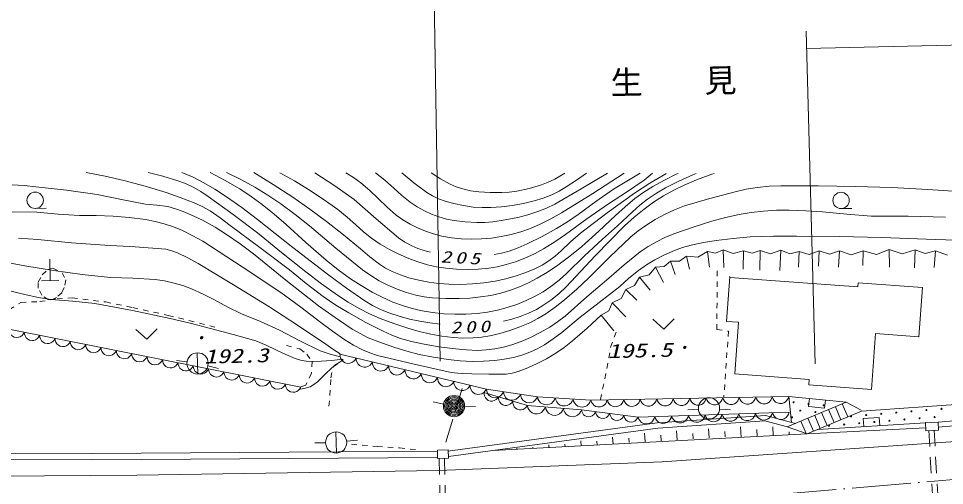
# Model space of a CAD drawing. Units: millimetres, scale not verified. Extents: x 40000 to 680000, y 20000 to 380000.
# Drawn here: x 154890 to 241458, y 266240 to 309932 of the extents above; entities that cross this region are included whole.
import ezdxf
from ezdxf.enums import TextEntityAlignment as Align

# ---------------------------------------------------------------- set-up
doc = ezdxf.new("R2010")
doc.units = ezdxf.units.MM
doc.header["$LTSCALE"] = 1000
for name, pattern in [('USER1', [3, 2.25, -0.75]), ('USER2', [2.5, 1.5, -1]), ('USER3', [1, 0.5, -0.5]), ('USER4', [7.000001, 5.508197, -0.688525, 0.114754, -0.688525])]:
    doc.linetypes.add(name, pattern=pattern)
for name, color, linetype, lineweight in [('S-BGD', 1, 'Continuous', 13), ('S-BGD-HTXT', 6, 'Continuous', 13), ('S-BMK', 3, 'USER4', 13)]:
    doc.layers.add(name, color=color, linetype=linetype, lineweight=lineweight)
doc.styles.add('ＭＳ ゴシック', font='')
doc.styles.get('ＭＳ ゴシック').set_extended_font_data('MS Gothic')

# ---------------------------------------------------------------- blocks, each defined once
blk = doc.blocks.new('BUHIN12')
at = {"layer": 'S-BGD'}
blk.add_lwpolyline([(373, 688), (187, 722), (8, 712), (-216, 660), (-381, 553), (-520, 420), (-636, 206), (-672, 17), (-671, -179), (-592, -395), (-501, -547), (-373, -688)], dxfattribs=at)
blk = doc.blocks.new('BUHIN13')
at = {"layer": 'S-BGD'}
blk.add_lwpolyline([(318, 739), (124, 757), (-58, 730), (-283, 656), (-441, 531), (-571, 382), (-670, 153), (-689, -45), (-671, -246), (-570, -460), (-463, -607), (-318, -739)], dxfattribs=at)
blk = doc.blocks.new('BUHIN14')
at = {"layer": 'S-BGD'}
blk.add_lwpolyline([(267, 789), (66, 791), (-120, 749), (-346, 654), (-499, 512), (-621, 347), (-704, 102), (-708, -103), (-672, -309), (-551, -521), (-428, -664), (-267, -789)], dxfattribs=at)
blk = doc.blocks.new('BUHIN15')
at = {"layer": 'S-BGD'}
blk.add_lwpolyline([(185, 749), (-1, 735), (-169, 681), (-370, 576), (-500, 434), (-600, 272), (-658, 40), (-645, -150), (-596, -337), (-467, -524), (-343, -646), (-185, -749)], dxfattribs=at)
blk = doc.blocks.new('BUHIN16')
at = {"layer": 'S-BGD'}
blk.add_lwpolyline([(372, 600), (206, 641), (45, 641), (-160, 606), (-314, 519), (-446, 406), (-562, 220), (-604, 51), (-614, -126), (-555, -325), (-480, -466), (-372, -600)], dxfattribs=at)
blk = doc.blocks.new('BUHIN17')
at = {"layer": 'S-BGD'}
blk.add_lwpolyline([(282, 798), (78, 803), (-112, 762), (-342, 669), (-500, 527), (-626, 361), (-714, 113), (-720, -95), (-687, -305), (-566, -522), (-443, -669), (-282, -798)], dxfattribs=at)
blk = doc.blocks.new('BUHIN18')
at = {"layer": 'S-BGD'}
blk.add_lwpolyline([(254, 616), (93, 628), (-58, 604), (-243, 540), (-373, 434), (-478, 309), (-557, 118), (-570, -46), (-552, -212), (-466, -388), (-375, -509), (-254, -616)], dxfattribs=at)
blk = doc.blocks.new('BUHIN19')
at = {"layer": 'S-BGD'}
blk.add_lwpolyline([(178, 765), (-11, 748), (-182, 691), (-385, 581), (-516, 434), (-615, 268), (-670, 31), (-654, -162), (-602, -352), (-468, -540), (-339, -663), (-178, -765)], dxfattribs=at)
blk = doc.blocks.new('BUHIN29')
at = {"layer": 'S-BGD'}
blk.add_lwpolyline([(323, 657), (148, 682), (-19, 666), (-226, 609), (-376, 503), (-501, 373), (-602, 170), (-628, -9), (-621, -192), (-539, -391), (-448, -530), (-323, -657)], dxfattribs=at)
blk = doc.blocks.new('BUHIN73')
at = {"layer": 'S-BGD'}
blk.add_lwpolyline([(698, 859), (-457, 111), (225, -1084)], dxfattribs=at)
blk = doc.blocks.new('BUHIN75')
at = {"layer": 'S-BGD'}
blk.add_line((967, -235), (-967, 235), dxfattribs=at)
blk.add_circle((0, 0), 995, dxfattribs=at)
blk = doc.blocks.new('BUHIN76')
at = {"layer": 'S-BGD'}
for radius in [995, 880, 765, 645, 530, 390, 270, 155, 30]:
    blk.add_circle((0, 0), radius, dxfattribs=at)
blk = doc.blocks.new('BUHIN77')
at = {"layer": 'S-BGD'}
blk.add_line((-743, 181), (-979, -786), dxfattribs=at)
blk.add_circle((0, 0), 765, dxfattribs=at)

msp = doc.modelspace()

# ---------------------------------------------------------------- linework, layer by layer
at = {"layer": 'S-BGD'}
for p, q in [((220052, 287969), (220759, 288301)), ((220759, 288301), (221704, 287933)), ((220759, 288301), (220817, 286632)), ((235090, 287845), (236290, 288322)), ((236290, 288322), (237496, 287905)), ((236290, 288322), (236320, 286664)), ((237496, 287905), (238712, 288294)), ((238712, 288294), (238659, 286606)), ((238712, 288294), (239643, 287931)), ((157807, 287414), (157852, 285415)), ((216678, 287219), (217349, 287694)), ((217349, 287694), (218391, 287588)), ((217349, 287694), (217620, 286476)), ((218391, 287588), (219288, 288128)), ((219288, 288128), (220052, 287969)), ((219288, 288128), (219481, 286657)), ((221704, 287933), (222681, 288206)), ((222681, 288206), (222630, 286479)), ((222681, 288206), (223466, 287964)), ((223466, 287964), (224239, 288241)), ((224239, 288241), (224191, 286376)), ((224239, 288241), (225202, 287929)), ((225202, 287929), (226159, 288258)), ((226159, 288258), (226056, 286363)), ((226159, 288258), (226988, 287910)), ((226988, 287910), (227860, 288129)), ((227860, 288129), (227804, 286664)), ((227860, 288129), (228817, 287850)), ((228817, 287850), (229751, 288201)), ((229751, 288201), (229666, 286762)), ((229751, 288201), (230695, 287879)), ((230695, 287879), (231643, 288188)), ((231643, 288188), (231561, 286666)), ((231643, 288188), (232743, 287819)), ((232743, 287819), (233844, 288183)), ((233844, 288183), (233839, 286830)), ((233844, 288183), (235090, 287845)), ((239643, 287931), (240606, 288199)), ((240606, 288199), (240496, 286620)), ((240606, 288199), (241752, 287784)), ((213850, 285939), (214451, 286654)), ((214451, 286654), (215252, 286714)), ((214451, 286654), (215200, 285224)), ((215252, 286714), (215857, 287242)), ((215857, 287242), (216678, 287219)), ((215857, 287242), (216268, 285972)), ((212491, 284943), (212941, 285728)), ((212941, 285728), (213850, 285939)), ((212941, 285728), (213936, 284527)), ((221079, 281596), (221391, 285769)), ((221391, 285769), (221322, 285774)), ((221389, 285710), (233351, 284816)), ((157048, 285396), (158657, 285433)), ((211659, 284586), (212491, 284943)), ((233351, 284816), (233380, 285206)), ((233380, 285206), (239413, 284755)), ((211229, 283746), (211659, 284586)), ((211659, 284586), (212705, 283580)), ((239413, 284755), (239068, 280149)), ((210073, 282583), (210380, 283332)), ((210380, 283332), (211229, 283746)), ((210380, 283332), (211655, 282025)), ((209377, 282168), (210073, 282583)), ((209377, 282168), (210544, 280720)), ((222212, 281511), (221079, 281596)), ((221852, 276688), (222212, 281511)), ((153991, 280851), (181269, 275448)), ((235020, 280451), (234628, 275210)), ((239068, 280149), (235020, 280451)), ((170638, 277804), (169649, 277949)), ((184933, 278517), (198629, 275243)), ((172601, 277429), (173574, 277199)), ((228808, 276168), (221852, 276688)), ((228770, 275648), (228808, 276168)), ((234628, 275210), (228770, 275648)), ((198405, 274945), (202460, 273719)), ((198629, 275243), (203405, 274546)), ((203405, 274546), (208392, 274221)), ((208392, 274221), (226900, 274572)), ((226900, 274572), (232253, 274029)), ((227157, 272138), (226900, 274572)), ((233708, 273207), (260714, 275084)), ((269263, 274528), (240860, 272173)), ((194624, 273862), (193643, 274057)), ((196605, 273648), (197604, 273629)), ((202460, 273719), (207522, 273323)), ((232253, 274029), (226755, 271719)), ((231776, 272396), (231264, 273614)), ((232420, 272666), (231908, 273884)), ((232253, 274029), (233679, 273278)), ((270050, 274133), (240880, 271701)), ((207522, 273323), (212811, 272638)), ((212811, 272638), (226933, 273108)), ((214603, 272097), (224711, 272799)), ((218447, 273394), (217449, 273331)), ((220442, 273389), (221440, 273321)), ((224711, 272799), (227537, 272048)), ((228609, 271065), (233708, 273207)), ((229843, 271584), (229332, 272802)), ((230488, 271854), (229976, 273073)), ((231132, 272125), (230620, 273343)), ((195018, 269455), (214603, 272097)), ((224663, 272294), (214654, 271599)), ((226783, 271731), (224663, 272294)), ((228535, 271091), (228043, 272261)), ((229199, 271313), (228688, 272531)), ((239689, 272097), (229615, 271488)), ((240860, 272178), (239688, 272128)), ((239688, 272128), (239720, 271369)), ((240892, 271419), (240860, 272178)), ((214654, 271599), (195085, 268960)), ((228609, 271065), (199241, 269506)), ((213466, 270339), (213419, 271134)), ((215060, 268451), (254420, 271194)), ((216460, 270515), (216410, 271369)), ((217958, 270602), (217927, 271115)), ((219455, 270690), (219405, 271546)), ((220952, 270778), (220922, 271292)), ((222457, 270739), (222399, 271723)), ((223955, 270818), (223917, 271468)), ((225452, 270898), (225403, 271740)), ((226755, 271719), (228609, 271065)), ((226950, 270977), (226933, 271268)), ((239709, 271623), (228609, 271065)), ((239720, 271369), (240892, 271419)), ((183585, 270240), (182585, 270217)), ((185579, 270372), (186573, 270482)), ((205981, 269864), (205967, 270100)), ((207479, 269943), (207451, 270413)), ((208977, 270023), (208955, 270387)), ((210475, 270102), (210435, 270774)), ((211968, 270251), (211944, 270673)), ((214963, 270427), (214933, 270939)), ((139327, 269298), (161745, 269236)), ((161745, 269236), (194031, 269451)), ((195061, 269570), (194050, 269547)), ((194050, 269547), (194068, 268760)), ((195079, 268784), (195061, 269570)), ((199990, 269550), (199989, 269570)), ((201488, 269625), (201481, 269737)), ((202986, 269705), (202979, 269825)), ((204483, 269784), (204468, 270053)), ((161746, 268636), (139326, 268698)), ((194035, 268851), (161746, 268636)), ((194068, 268760), (195079, 268784)), ((194122, 267654), (215060, 268451)), ((165948, 267200), (194122, 267654)), ((126294, 266927), (165948, 267200))]:
    msp.add_line(p, q, dxfattribs=at)
at = {"layer": 'S-BGD', "linetype": 'USER3'}
for p, q in [((157651, 286436), (158086, 286565)), ((158086, 286565), (158973, 286147)), ((156722, 285259), (157105, 285945)), ((157105, 285945), (157651, 286436)), ((158973, 286147), (159307, 285477)), ((220202, 286320), (220184, 280830)), ((156735, 284701), (156722, 285259)), ((159307, 285477), (159164, 284757)), ((157069, 284032), (156735, 284701)), ((157675, 283647), (157150, 283954)), ((158936, 284274), (158428, 283824)), ((159164, 284757), (158936, 284274)), ((154040, 282696), (155113, 283367)), ((155113, 283367), (156880, 283442)), ((156880, 283442), (158506, 283717)), ((158073, 283656), (157675, 283647)), ((158428, 283824), (158073, 283656)), ((158506, 283717), (159900, 283783)), ((159900, 283783), (163039, 283413)), ((163039, 283413), (165569, 282892)), ((165569, 282892), (168886, 282152)), ((168886, 282152), (173402, 281030)), ((210249, 279168), (210755, 280579)), ((220184, 280830), (221264, 280676)), ((221264, 280676), (220831, 274531)), ((179939, 279342), (181205, 279031)), ((181205, 279031), (181829, 278535)), ((209900, 277187), (210249, 279168)), ((181829, 278535), (182356, 277832)), ((184307, 277333), (185249, 278013)), ((182356, 277832), (182279, 276742)), ((184092, 276307), (184307, 277333)), ((209296, 274271), (209900, 277187)), ((182279, 276742), (181759, 275641)), ((183915, 273649), (184092, 276307)), ((181759, 275641), (181269, 275448)), ((186008, 270103), (188429, 269886)), ((188429, 269886), (190508, 269763)), ((190508, 269763), (192043, 269594))]:
    msp.add_line(p, q, dxfattribs=at)
at = {"layer": 'S-BGD', "linetype": 'USER1'}
msp.add_line((196369, 275308), (194660, 269722), dxfattribs=at)
at = {"layer": 'S-BGD', "linetype": 'USER2'}
for p, q in [((239988, 271380), (240596, 260947)), ((240488, 271402), (241096, 260970)), ((194223, 268764), (194506, 256400)), ((194723, 268775), (195006, 256411))]:
    msp.add_line(p, q, dxfattribs=at)
at = {"layer": 'S-BGD'}
for points in [[(161209, 295537), (162981, 295179), (164751, 294760), (166730, 294231), (168691, 293644), (170010, 293199), (171319, 292693), (172071, 292345), (172793, 291944), (173745, 291290), (174672, 290579), (177461, 288519), (180222, 286404), (181781, 285143), (183386, 283923), (184560, 283127), (185767, 282382), (187356, 281499), (188980, 280665), (189781, 280310), (190616, 280007), (191624, 279714), (192647, 279479), (194182, 279221), (195729, 279022), (196764, 278922), (197812, 278883), (198610, 278922), (199405, 279022), (200221, 279184), (201022, 279406), (201889, 279713), (202743, 280082), (203663, 280547), (204552, 281064), (205281, 281550), (205984, 282092), (208010, 283887), (210084, 285643), (211525, 286892), (213003, 288091), (213759, 288597), (214547, 289052), (215391, 289461), (216258, 289816), (217968, 290415), (219698, 290957), (220970, 291305), (222265, 291597), (223398, 291786), (224551, 291917), (225740, 291992), (226940, 292008), (228487, 291952), (230042, 291836), (232322, 291610), (234602, 291444), (238078, 291430), (241555, 291356)], [(166997, 295527), (168396, 295168), (169784, 294750), (170515, 294481), (171228, 294153), (171932, 293740), (172606, 293273), (174945, 291605), (177247, 289890), (179482, 288044), (181755, 286245), (183210, 285120), (184703, 284043), (185709, 283391), (186746, 282790), (187709, 282306), (188706, 281872), (189985, 281383), (191282, 280951), (192356, 280641), (193446, 280390), (194480, 280207), (195524, 280084), (196444, 280036), (197374, 280047), (198161, 280112), (198939, 280236), (199891, 280459), (200830, 280741), (201771, 281080), (202686, 281474), (203439, 281863), (204173, 282312), (205067, 282938), (205926, 283613), (207092, 284619), (208216, 285667), (210155, 287610), (212138, 289511), (212818, 290069), (213534, 290578), (214418, 291125), (215341, 291625), (216227, 292040), (217145, 292403), (219507, 293089), (221895, 293719), (222928, 293949), (223985, 294122), (225068, 294235), (226155, 294289), (229643, 294286), (233135, 294223), (236523, 294111), (239907, 293939), (243227, 293704)], [(170169, 295522), (171203, 295072), (172220, 294565), (173248, 293968), (174255, 293313), (175763, 292240), (177242, 291114), (180547, 288494), (183889, 285923), (185552, 284701), (187261, 283519), (187981, 283093), (188739, 282715), (189590, 282365), (190464, 282071), (191432, 281809), (192421, 281603), (193358, 281457), (194300, 281349)], [(172820, 295517), (174213, 294775), (175577, 293981), (176630, 293291), (177658, 292545), (178800, 291625), (179912, 290652), (181756, 288963), (183640, 287319), (184770, 286427), (185936, 285583), (186922, 284936), (187940, 284341), (188900, 283845), (189886, 283403), (190775, 283067), (191692, 282785), (192636, 282570), (193602, 282412), (194637, 282304), (195684, 282255), (196723, 282264), (197760, 282334), (198723, 282461), (199676, 282648), (200586, 282885), (201488, 283183), (202354, 283535), (203195, 283942), (203944, 284367), (204667, 284848), (205436, 285455), (206165, 286107), (207806, 287725), (209487, 289298), (210902, 290547), (212278, 291840), (212971, 292457), (213708, 293033), (214530, 293581), (215384, 294077), (216637, 294717), (217917, 295302), (218073, 295371), (218228, 295439)], [(174333, 295514), (175667, 294854), (176971, 294141), (178197, 293389), (179399, 292580), (180765, 291588), (182101, 290542), (184556, 288453), (187052, 286407), (187816, 285876), (188612, 285396), (189432, 284982), (190280, 284621), (191149, 284311), (192045, 284056), (192808, 283896), (193579, 283796), (194824, 283737), (196080, 283738), (197085, 283779), (198087, 283880), (199032, 284031), (199978, 284243), (200870, 284507), (201742, 284828), (202572, 285198), (203376, 285623), (204350, 286214), (205301, 286861), (206437, 287710), (207542, 288611), (209147, 290034), (210713, 291503), (211598, 292315), (212520, 293079), (213339, 293670), (214202, 294217), (215275, 294812), (216383, 295357), (216473, 295399), (216563, 295442)], [(176876, 295510), (178709, 294394), (180521, 293219), (182122, 292106), (183694, 290941), (185284, 289685), (186850, 288371), (187720, 287633), (188624, 286945), (189205, 286580), (189826, 286262), (190593, 285944), (191393, 285678), (192304, 285441), (193237, 285262), (194170, 285137), (195118, 285072), (196227, 285055), (197346, 285098), (198403, 285203), (199459, 285369), (200445, 285581), (201419, 285853), (202304, 286158), (203168, 286521), (203837, 286862), (204473, 287253), (205067, 287703), (205633, 288206), (206508, 289041), (207431, 289837), (209938, 291736), (212486, 293590), (213924, 294528), (215392, 295413), (215418, 295429), (215444, 295444)], [(179334, 295506), (180685, 294751), (182004, 293946), (183382, 293026), (184736, 292049), (185604, 291357), (186430, 290619), (187146, 289970), (187901, 289367), (188713, 288822), (189560, 288327), (190450, 287871), (191374, 287465), (192229, 287152), (193110, 286893), (193975, 286696), (194853, 286558), (195848, 286475), (196848, 286451), (197858, 286484), (198861, 286576), (199677, 286710), (200495, 286905), (201367, 287176), (202230, 287508), (203116, 287916), (203982, 288382), (205026, 289036), (206035, 289737), (208029, 291190), (210058, 292594), (211735, 293680), (213375, 294815), (213767, 295124), (214162, 295446)], [(182597, 295500), (184452, 294273), (186271, 292997), (188311, 291197), (190410, 289425), (191021, 289018), (191668, 288659), (192233, 288413), (192817, 288224), (193117, 288148), (193420, 288083)], [(185489, 295495), (186203, 295055), (186889, 294562), (187724, 293851), (188522, 293094), (189346, 292294), (190210, 291540), (190834, 291090), (191492, 290690), (192196, 290332), (192934, 290024), (193692, 289771), (194469, 289576), (195355, 289419), (196260, 289321), (197210, 289284), (198169, 289307), (199095, 289384), (200027, 289523), (200947, 289718), (201862, 289973), (202764, 290296), (203654, 290678), (204664, 291182), (205655, 291745), (208598, 293571), (211511, 295450)], [(188276, 295490), (189146, 294796), (189988, 294046), (190729, 293376), (191509, 292752), (192155, 292316), (192842, 291926), (193504, 291617), (194199, 291361), (194892, 291167), (195607, 291030), (196657, 290904), (197724, 290836), (198472, 290840), (199218, 290904), (200396, 291081), (201562, 291316), (202509, 291562), (203439, 291865), (204244, 292187), (205034, 292568), (207498, 293992), (209939, 295453)], [(190720, 295486), (191862, 294553), (193056, 293656), (193585, 293338), (194150, 293069), (194864, 292810), (195601, 292608), (196495, 292423), (197405, 292295), (198221, 292240), (199039, 292245), (200044, 292311), (201055, 292438), (202086, 292626), (203106, 292873), (203929, 293126), (204739, 293439), (205428, 293775), (206100, 294170), (207049, 294803), (207985, 295457)], [(193459, 295482), (194335, 294926), (195242, 294422), (195818, 294176), (196417, 293986), (197159, 293822), (197912, 293718), (198984, 293648), (200063, 293639), (200770, 293675), (201470, 293771), (202619, 294040), (203768, 294372), (204416, 294607), (205036, 294896), (205510, 295166), (205972, 295460)], [(199345, 287841), (200049, 287971), (200749, 288162), (201609, 288483), (202450, 288861), (203835, 289551), (205186, 290291), (206216, 290921), (207221, 291606), (208853, 292807), (210521, 293960), (211756, 294718), (213022, 295448)], [(200224, 281603), (201021, 281797), (201804, 282048), (202568, 282357), (203307, 282721), (203999, 283128), (204657, 283584), (205396, 284181), (206103, 284830), (208812, 287713), (211554, 290544), (212441, 291336), (213374, 292089), (214267, 292733), (215202, 293334), (216143, 293867), (217110, 294345), (218277, 294840), (219468, 295280), (219695, 295359), (219922, 295436)], [(154291, 294361), (155411, 294307), (156523, 294193), (159390, 293864), (162249, 293476), (164506, 292983), (166771, 292551), (167809, 292470), (168847, 292328), (169571, 292135), (170289, 291881), (171232, 291478), (172150, 291020), (173260, 290401), (174337, 289731), (175608, 288847), (176851, 287908), (179875, 285462), (182939, 283060), (184488, 281945), (186075, 280878), (186816, 280446), (187585, 280069), (188810, 279586), (190070, 279156), (191200, 278793), (192345, 278489), (193686, 278232), (195049, 278033), (196180, 277911), (197317, 277849), (198366, 277860), (199414, 277930), (200295, 278045), (201176, 278222), (201946, 278440), (202697, 278715), (203387, 279030), (204060, 279403), (204887, 279947), (205680, 280541), (207407, 281984), (209167, 283376), (210151, 284096), (211097, 284862), (211945, 285635), (212839, 286369), (213597, 286885), (214390, 287353), (215279, 287812), (216202, 288221), (216978, 288504), (217774, 288731), (218939, 288970), (220126, 289152), (221714, 289353), (223304, 289494), (225461, 289557), (227629, 289559), (231616, 289525), (235610, 289431), (240590, 289254), (245578, 289089)], [(154291, 291835), (156589, 291819), (158585, 291624), (160594, 291489), (162163, 291493), (163737, 291437), (165249, 291306), (166767, 291112), (167651, 290948), (168520, 290725), (169382, 290433), (170224, 290084), (171189, 289613), (172125, 289090), (175785, 286713), (179410, 284287), (181294, 282919), (183148, 281498), (184247, 280667), (185389, 279880), (186209, 279382), (187060, 278937), (187747, 278640), (188463, 278397), (191883, 277580), (195326, 276821), (196287, 276730), (197255, 276699), (198872, 276652), (200477, 276667), (201043, 276760), (201608, 276916), (202499, 277252), (203380, 277649), (204262, 278103), (205120, 278613), (205916, 279161), (206685, 279765), (208040, 280951), (209377, 282168)], [(154876, 289382), (156706, 289240), (159829, 288951), (162970, 288721), (165810, 288560), (168656, 288337), (169214, 288199), (169764, 288000), (170731, 287538), (171682, 287016), (174990, 285028), (178280, 282982), (180965, 281245), (183616, 279459), (184284, 279003), (184952, 278546)], [(152805, 287289), (155481, 286786), (158175, 286341), (160829, 285991), (163499, 285699), (165573, 285636), (167656, 285511), (168545, 285378), (169433, 285184), (170258, 284940), (171062, 284639), (172143, 284150), (173208, 283602), (174455, 282924), (175734, 282296), (177526, 281568), (179304, 280781), (181179, 279774), (183076, 278824), (184022, 278536), (184972, 278288)], [(153555, 284565), (155603, 284083), (156758, 283836), (157921, 283650), (159970, 283492), (162012, 283275), (165533, 282598), (169052, 281860), (170950, 281422), (172840, 280924), (174969, 280376), (177089, 279769), (178054, 279374), (179009, 278916), (179874, 278488), (180759, 278117), (181263, 277971), (181791, 277882), (182480, 277842), (183185, 277861), (184183, 277948), (185182, 278071)], [(181239, 275248), (181701, 275333), (182149, 275478), (182501, 275674), (182835, 275931), (183641, 276750), (184467, 277504), (184853, 277753), (185253, 277985)], [(228830, 274376), (228755, 273630), (230247, 273479), (230323, 274225)], [(235401, 271838), (235355, 272586), (233858, 272496), (233903, 271747)]]:
    msp.add_lwpolyline(points, dxfattribs=at)
for centre, radius in [((219445, 273457), 995), ((227347, 274024), 49.8), ((228754, 273881), 49.8), ((230161, 273739), 49.8), ((227979, 273249), 49.8), ((229386, 273106), 49.8), ((232726, 272709), 49.8), ((234135, 272826), 49.8), ((235545, 272943), 49.8), ((236954, 273060), 49.8), ((238364, 273177), 49.8), ((239773, 273294), 49.8), ((240536, 272648), 49.8), ((241182, 273411), 49.8), ((227205, 272617), 49.8), ((230670, 271829), 49.8), ((232080, 271946), 49.8), ((233489, 272063), 49.8), ((234899, 272180), 49.8), ((236308, 272297), 49.8), ((237717, 272414), 49.8), ((239127, 272531), 49.8)]:
    msp.add_circle(centre, radius, dxfattribs=at)
at = {"layer": 'S-BGD-HTXT'}
for p, q in [((193575, 322328), (194316, 277882)), ((228517, 308735), (229363, 277622)), ((228560, 307135), (311137, 309025))]:
    msp.add_line(p, q, dxfattribs=at)
at = {"layer": 'S-BMK'}
msp.add_line((225850, 265385), (265079, 268769), dxfattribs=at)

# ---------------------------------------------------------------- block references
at = {"rotation": 105}
for name, p in [('BUHIN77', (156447, 292921)), ('BUHIN77', (231792, 292908)), ('BUHIN73', (215196, 281346)), ('BUHIN73', (166878, 280397)), ('BUHIN29', (154709, 280708)), ('BUHIN29', (156144, 280424)), ('BUHIN29', (157580, 280140)), ('BUHIN29', (159016, 279855)), ('BUHIN29', (160452, 279571)), ('BUHIN29', (161887, 279287)), ('BUHIN29', (163323, 279002)), ('BUHIN29', (164759, 278718)), ('BUHIN29', (166194, 278433)), ('BUHIN75', (171628, 277659)), ('BUHIN12', (185694, 278335)), ('BUHIN29', (167630, 278149)), ('BUHIN29', (169066, 277865)), ('BUHIN29', (170501, 277580)), ('BUHIN12', (187216, 277972)), ('BUHIN12', (188738, 277608)), ('BUHIN29', (171937, 277296)), ('BUHIN29', (173373, 277012)), ('BUHIN29', (174809, 276727)), ('BUHIN12', (190260, 277244)), ('BUHIN12', (191781, 276880)), ('BUHIN12', (193303, 276516)), ('BUHIN29', (176244, 276443)), ('BUHIN29', (177680, 276159)), ('BUHIN29', (179116, 275874)), ('BUHIN12', (194825, 276152)), ('BUHIN12', (196347, 275788)), ('BUHIN29', (180551, 275590)), ('BUHIN12', (197868, 275425)), ('BUHIN13', (199425, 275127)), ('BUHIN13', (201017, 274895)), ('BUHIN76', (195605, 273668)), ('BUHIN16', (199081, 274740)), ('BUHIN16', (200432, 274332)), ('BUHIN16', (201784, 273923)), ('BUHIN13', (202609, 274662)), ('BUHIN14', (204236, 274492)), ('BUHIN14', (205899, 274384)), ('BUHIN14', (207561, 274275)), ('BUHIN15', (209163, 274236)), ('BUHIN15', (210706, 274265)), ('BUHIN15', (212248, 274294)), ('BUHIN15', (213790, 274323)), ('BUHIN15', (215333, 274353)), ('BUHIN15', (216875, 274382)), ('BUHIN15', (218417, 274411)), ('BUHIN15', (219960, 274440)), ('BUHIN15', (221502, 274469)), ('BUHIN15', (223044, 274499)), ('BUHIN15', (224586, 274528)), ('BUHIN15', (226129, 274557)), ('BUHIN17', (203304, 273653)), ('BUHIN17', (204991, 273521)), ('BUHIN17', (206679, 273389)), ('BUHIN18', (208183, 273237)), ('BUHIN18', (209505, 273066)), ('BUHIN18', (210828, 272895)), ('BUHIN18', (212150, 272724)), ('BUHIN19', (213595, 272664)), ('BUHIN19', (215164, 272716)), ('BUHIN19', (216734, 272769)), ('BUHIN19', (218303, 272821)), ('BUHIN19', (219872, 272873)), ('BUHIN19', (221441, 272925)), ('BUHIN19', (223010, 272977)), ('BUHIN19', (224580, 273029)), ('BUHIN19', (226149, 273082)), ('BUHIN75', (184585, 270263))]:
    msp.add_blockref(name, p, dxfattribs=at)

# ---------------------------------------------------------------- texts
at = {"layer": 'S-BGD', "style": 'ＭＳ ゴシック', "oblique": 15}
for p in [(171130, 279146), (216297, 278236)]:
    msp.add_text('・', height=1100, rotation=1.3, dxfattribs=at).set_placement(p, align=Align.BOTTOM_LEFT)
at = {"layer": 'S-BGD', "style": 'ＭＳ ゴシック', "oblique": 15, "width": 1.35}
for s, p in [('192.3', (172258, 277248)), ('195.5', (209996, 277752))]:
    msp.add_text(s, height=1320, rotation=1.3, dxfattribs=at).set_placement(p, align=Align.BOTTOM_LEFT)
at = {"layer": 'S-BGD', "attachment_point": 7, "style": 'ＭＳ ゴシック'}
for s, insert, char_height, rotation in [('\\T2.93;生見', (210262, 302567), 2199, 1.3), ('\\T1.33;\\W1.35;\\Q15;205', (194335, 287095), 1100, 356.8), ('\\T1.33;\\W1.35;\\Q15;200', (195301, 280449), 1100, 2)]:
    msp.add_mtext(s, dxfattribs=dict(at, insert=insert, char_height=char_height, rotation=rotation))

doc.saveas('drawing.dxf')
